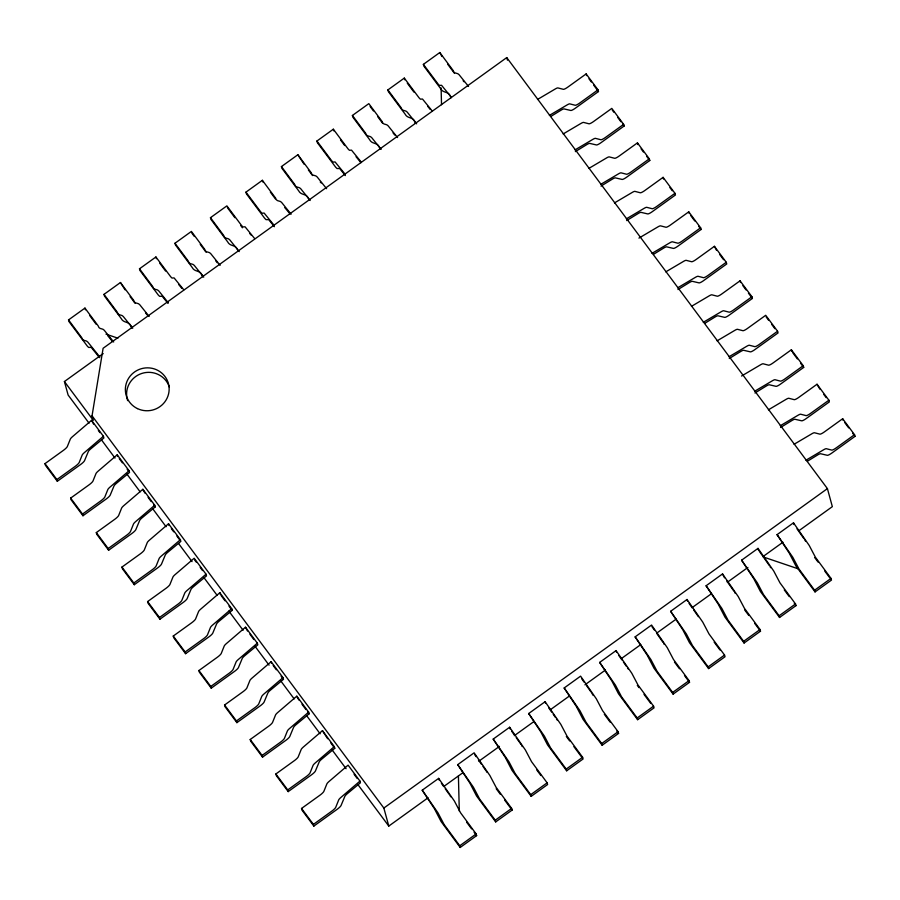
<?xml version="1.0" encoding="UTF-8"?>
<svg xmlns="http://www.w3.org/2000/svg" width="900" height="900" viewBox="0 0 900 900"><rect width="100%" height="100%" fill="white"/><g stroke="black" fill="none" stroke-linecap="round" stroke-linejoin="round"><path stroke-width="1.35" d="M103.196 353.599L64.418 381.532L93.285 420.322L92.047 415.822L103.106 348.277L506.745 57.589L827.415 488.621L832.342 506.644L798.649 530.91M91.552 420.322L72.281 436.849A5.479 1.091 -36.6 0 0 70.335 439.088L67.331 446.546A5.479 1.091 -36.6 0 1 63.27 450.461L45 463.624L45.461 465.311L57.33 481.264L80.483 464.591A5.479 1.091 -36.6 0 0 84.544 460.642L88.324 451.541A5.479 1.091 -36.6 0 1 90.922 448.729L103.883 437.963L103.421 436.264L91.552 420.322L93.6 424.136M103.421 436.264L84.15 452.801A5.479 1.091 -36.6 0 0 82.192 455.029L79.2 462.488A5.479 1.091 -36.6 0 1 75.139 466.414L56.869 479.576L57.33 481.264M117.214 454.804L97.931 471.33A5.479 1.091 -36.6 0 0 95.985 473.569L92.981 481.027A5.479 1.091 -36.6 0 1 88.931 484.942L70.65 498.105L71.111 499.793L82.98 515.745L106.133 499.072A5.479 1.091 -36.6 0 0 110.205 495.124L113.985 486.034A5.479 1.091 -36.6 0 1 116.573 483.221L129.532 472.444L129.071 470.756L117.214 454.804L117.675 456.491M129.071 470.756L109.8 487.282A5.479 1.091 -36.6 0 0 107.854 489.51L104.85 496.98A5.479 1.091 -36.6 0 1 100.789 500.895L82.519 514.058L82.98 515.745M142.864 489.285L123.593 505.811A5.479 1.091 -36.6 0 0 121.635 508.05L118.642 515.509A5.479 1.091 -36.6 0 1 114.581 519.424L96.311 532.586L96.772 534.285L108.63 550.226L131.782 533.554A5.479 1.091 -36.6 0 0 135.855 529.605L139.635 520.515A5.479 1.091 -36.6 0 1 142.234 517.702L155.194 506.925L154.732 505.238L142.864 489.285L144.911 493.099M154.732 505.238L135.45 521.764A5.479 1.091 -36.6 0 0 133.504 523.991L130.5 531.461A5.479 1.091 -36.6 0 1 126.45 535.376L108.169 548.539L108.63 550.226M168.514 523.766L149.243 540.304A5.479 1.091 -36.6 0 0 147.285 542.531L144.292 549.99A5.479 1.091 -36.6 0 1 140.231 553.916L121.961 567.067L122.422 568.766L134.291 584.707L157.433 568.035A5.479 1.091 -36.6 0 0 161.505 564.086L165.285 554.996A5.479 1.091 -36.6 0 1 167.884 552.184L180.844 541.406L180.382 539.719L168.514 523.766L168.975 525.454M180.382 539.719L161.111 556.245A5.479 1.091 -36.6 0 0 159.154 558.484L156.15 565.942A5.479 1.091 -36.6 0 1 152.1 569.858L133.83 583.02L134.291 584.707M206.032 574.2L186.761 590.726A5.479 1.091 -36.6 0 0 184.804 592.965L181.811 600.424A5.479 1.091 -36.6 0 1 177.75 604.339L159.48 617.501L159.941 619.189L183.094 602.516A5.479 1.091 -36.6 0 0 187.155 598.567L190.946 589.477A5.479 1.091 -36.6 0 1 193.534 586.665L206.494 575.887L206.032 574.2L194.175 558.248L174.893 574.785A5.479 1.091 -36.6 0 0 172.946 577.012L169.942 584.471A5.479 1.091 -36.6 0 1 165.893 588.398L147.611 601.56L148.072 603.248L159.941 619.189M219.825 592.729L200.554 609.266A5.479 1.091 -36.6 0 0 198.596 611.494L195.593 618.952A5.479 1.091 -36.6 0 1 191.542 622.879L173.261 636.041L173.734 637.729L185.591 653.681L208.744 637.009A5.479 1.091 -36.6 0 0 212.816 633.049L216.596 623.959A5.479 1.091 -36.6 0 1 219.195 621.146L232.155 610.369L231.694 608.681L219.825 592.729L220.286 594.428M231.694 608.681L212.411 625.207A5.479 1.091 -36.6 0 0 210.465 627.446L207.461 634.905A5.479 1.091 -36.6 0 1 203.411 638.831L185.13 651.982L185.591 653.681M245.475 627.221L226.204 643.748A5.479 1.091 -36.6 0 0 224.246 645.975L221.254 653.445A5.479 1.091 -36.6 0 1 217.192 657.36L198.922 670.523L199.384 672.21L211.241 688.163L234.394 671.49A5.479 1.091 -36.6 0 0 238.466 667.53L242.246 658.44A5.479 1.091 -36.6 0 1 244.845 655.627L257.805 644.85L257.344 643.163L245.475 627.221L247.523 631.035M257.344 643.163L238.072 659.7A5.479 1.091 -36.6 0 0 236.115 661.928L233.111 669.386A5.479 1.091 -36.6 0 1 229.061 673.312L210.78 686.464L211.241 688.163M271.125 661.702L251.854 678.229A5.479 1.091 -36.6 0 0 249.907 680.456L246.904 687.926A5.479 1.091 -36.6 0 1 242.843 691.841L224.572 705.004L225.034 706.691L236.903 722.644L260.055 705.971A5.479 1.091 -36.6 0 0 264.116 702.023L267.907 692.921A5.479 1.091 -36.6 0 1 270.495 690.109L283.455 679.331L282.994 677.644L271.125 661.702L271.597 663.39M282.994 677.644L263.722 694.181A5.479 1.091 -36.6 0 0 261.765 696.409L258.773 703.867A5.479 1.091 -36.6 0 1 254.711 707.794L236.441 720.956L236.903 722.644M296.786 696.184L277.504 712.71A5.479 1.091 -36.6 0 0 275.558 714.949L272.554 722.408A5.479 1.091 -36.6 0 1 268.504 726.322L250.222 739.485L250.684 741.173L262.553 757.125L285.705 740.452A5.479 1.091 -36.6 0 0 289.777 736.504L293.558 727.403A5.479 1.091 -36.6 0 1 296.156 724.59L309.105 713.824L308.644 712.125L296.786 696.184L298.822 699.998M308.644 712.125L289.373 728.663A5.479 1.091 -36.6 0 0 287.426 730.89L284.423 738.349A5.479 1.091 -36.6 0 1 280.361 742.275L262.091 755.438L262.553 757.125M322.436 730.665L303.165 747.191A5.479 1.091 -36.6 0 0 301.207 749.43L298.215 756.889A5.479 1.091 -36.6 0 1 294.154 760.804L275.884 773.966L276.345 775.654L288.202 791.606L311.355 774.934A5.479 1.091 -36.6 0 0 315.428 770.985L319.207 761.895A5.479 1.091 -36.6 0 1 321.806 759.082L334.766 748.305L334.305 746.617L322.436 730.665L327.645 738.731M334.305 746.617L315.022 763.144A5.479 1.091 -36.6 0 0 313.076 765.371L310.072 772.841A5.479 1.091 -36.6 0 1 306.022 776.756L287.741 789.919L288.202 791.606M359.955 781.099L340.684 797.625A5.479 1.091 -36.6 0 0 338.726 799.852L335.734 807.322A5.479 1.091 -36.6 0 1 331.673 811.238L313.402 824.4L313.864 826.087L337.005 809.415A5.479 1.091 -36.6 0 0 341.077 805.466L344.858 796.376A5.479 1.091 -36.6 0 1 347.456 793.564L360.416 782.786L359.955 781.099L348.086 765.146L328.815 781.673A5.479 1.091 -36.6 0 0 326.869 783.911L323.865 791.37A5.479 1.091 -36.6 0 1 319.804 795.296L301.534 808.447L301.995 810.146L313.864 826.087M99.506 357.649L91.26 347.411L88.605 347.423L87.311 346.118L68.996 321.604L68.535 319.905L84.949 308.093L98.156 325.845C99.146 329.839 102.465 327.938 104.22 330.233L113.681 341.989M131.614 327.836C129.825 320.479 123.806 323.82 121.219 318.544L104.479 296.044L104.017 294.356L120.431 282.532L133.639 300.296C134.629 304.29 137.947 302.377 139.703 304.673L149.164 316.44M167.94 303.345L162.236 296.303L159.581 296.314L158.276 295.009L139.961 270.484L139.5 268.796L155.914 256.984L170.685 276.739L171.99 278.066L174.083 277.898L183.791 289.811M202.59 276.727C200.79 269.37 194.782 272.711 192.184 267.435L175.455 244.935L174.982 243.248L191.396 231.424L204.615 249.188C205.605 253.181 208.924 251.269 210.667 253.564L220.14 265.331M238.072 251.179C236.273 243.81 230.265 247.162 227.666 241.875L210.938 219.375L210.476 217.688L226.879 205.875L241.661 225.63L242.966 226.958L245.059 226.789L254.756 238.703M274.399 226.688L268.684 219.645L266.029 219.645L264.735 218.351L246.42 193.826L245.959 192.139L262.373 180.315L275.58 198.079C276.57 202.061 279.889 200.16 281.644 202.455L291.105 214.211M309.037 200.07C307.249 192.701 301.23 196.042 298.642 190.766L281.903 168.266L281.441 166.579L297.855 154.755L311.062 172.519C312.053 176.513 315.371 174.611 317.126 176.906L326.588 188.662M345.364 175.579L339.66 168.525L337.005 168.536L335.7 167.231L317.385 142.718L316.924 141.019L333.338 129.206L348.109 148.972L349.414 150.289L351.506 150.131L361.215 162.034M380.002 148.95C378.214 141.593 372.195 144.934 369.608 139.657L352.868 117.157L352.406 115.47L368.82 103.646L382.039 121.41C383.029 125.404 386.348 123.491 388.091 125.786L397.564 137.554M415.496 123.401C413.696 116.044 407.689 119.385 405.09 114.097L388.361 91.609L387.9 89.91L404.303 78.097L419.085 97.853L420.39 99.18L422.483 99.022L432.18 110.925M450.979 97.841C449.19 90.484 443.171 93.825 440.584 88.549L423.844 66.049L423.382 64.361L439.796 52.538L453.004 70.301C453.994 74.295 457.312 72.383 459.067 74.677L468.529 86.445M550.845 116.426L561.06 110.16A5.479 1.091 -36.6 0 1 564.086 108.922L570.78 110.464A5.479 1.091 -36.6 0 0 575.314 108.225L598.466 91.552L598.005 89.854L586.136 73.913L567.866 87.075A5.479 1.091 -36.6 0 1 563.355 89.325L557.933 87.93A5.479 1.091 -36.6 0 0 555.604 88.774L537.525 99.461M598.005 89.854L579.735 103.016A5.479 1.091 -36.6 0 1 575.212 105.266L569.79 103.871A5.479 1.091 -36.6 0 0 567.461 104.726L549.394 115.403M563.175 133.942L581.254 123.266A5.479 1.091 -36.6 0 1 583.582 122.411L589.005 123.806A5.479 1.091 -36.6 0 0 593.516 121.556L611.798 108.394L623.655 124.346L605.385 137.498A5.479 1.091 -36.6 0 1 600.874 139.748L595.451 138.352A5.479 1.091 -36.6 0 0 593.123 139.207L575.044 149.884M623.655 124.346L624.116 126.034L600.975 142.706A5.479 1.091 -36.6 0 1 596.43 144.945L589.736 143.404A5.479 1.091 -36.6 0 0 586.71 144.641L575.37 151.605M601.02 186.086L612.371 179.123A5.479 1.091 -36.6 0 1 615.398 177.885L622.091 179.426A5.479 1.091 -36.6 0 0 626.625 177.188L649.778 160.515L649.316 158.828L637.447 142.875L619.178 156.037A5.479 1.091 -36.6 0 1 614.655 158.287L609.232 156.893A5.479 1.091 -36.6 0 0 606.904 157.748L588.836 168.424M649.316 158.828L631.035 171.99A5.479 1.091 -36.6 0 1 626.524 174.24L621.101 172.845A5.479 1.091 -36.6 0 0 618.773 173.689L600.694 184.376M626.67 220.579L638.021 213.604A5.479 1.091 -36.6 0 1 641.048 212.366L647.741 213.919A5.479 1.091 -36.6 0 0 652.275 211.669L675.428 194.996L674.966 193.309L663.097 177.356L644.827 190.519A5.479 1.091 -36.6 0 1 640.316 192.769L634.894 191.374A5.479 1.091 -36.6 0 0 632.565 192.229L614.486 202.905M674.966 193.309L656.685 206.471A5.479 1.091 -36.6 0 1 652.174 208.721L646.751 207.326A5.479 1.091 -36.6 0 0 644.423 208.17L626.344 218.857M653.456 254.362L663.671 248.085A5.479 1.091 -36.6 0 1 666.697 246.847L673.391 248.4A5.479 1.091 -36.6 0 0 677.925 246.15L701.077 229.477L700.616 227.79L688.759 211.838L670.477 225A5.479 1.091 -36.6 0 1 665.966 227.25L660.544 225.855A5.479 1.091 -36.6 0 0 658.215 226.71L638.933 238.106M700.616 227.79L682.346 240.953A5.479 1.091 -36.6 0 1 677.835 243.203L672.413 241.808A5.479 1.091 -36.6 0 0 670.072 242.662L652.005 253.339M677.981 289.541L689.321 282.566A5.479 1.091 -36.6 0 1 692.359 281.329L699.041 282.881A5.479 1.091 -36.6 0 0 703.586 280.631L726.739 263.959L726.266 262.271L714.409 246.319L696.127 259.481A5.479 1.091 -36.6 0 1 691.616 261.731L686.194 260.336A5.479 1.091 -36.6 0 0 683.865 261.191L665.786 271.868M726.266 262.271L707.996 275.434A5.479 1.091 -36.6 0 1 703.485 277.684L698.062 276.289A5.479 1.091 -36.6 0 0 695.734 277.144L677.655 287.82M704.768 323.325L714.982 317.048A5.479 1.091 -36.6 0 1 718.009 315.81L724.702 317.363A5.479 1.091 -36.6 0 0 729.236 315.113L752.389 298.44L751.928 296.752L740.059 280.811L721.789 293.963A5.479 1.091 -36.6 0 1 717.278 296.213L711.855 294.817A5.479 1.091 -36.6 0 0 709.515 295.673L691.447 306.349M751.928 296.752L733.646 309.915A5.479 1.091 -36.6 0 1 729.135 312.165L723.712 310.77A5.479 1.091 -36.6 0 0 721.384 311.625L703.305 322.301M717.097 340.841L735.176 330.154A5.479 1.091 -36.6 0 1 737.505 329.31L742.928 330.705A5.479 1.091 -36.6 0 0 747.439 328.455L765.709 315.293L777.577 331.234L759.308 344.396A5.479 1.091 -36.6 0 1 754.785 346.646L749.363 345.251A5.479 1.091 -36.6 0 0 747.034 346.106L728.966 356.782M754.942 392.985L766.283 386.021A5.479 1.091 -36.6 0 1 769.309 384.784L776.002 386.325A5.479 1.091 -36.6 0 0 780.548 384.086L803.689 367.414L803.227 365.715L791.37 349.774L773.089 362.936A5.479 1.091 -36.6 0 1 768.577 365.186L763.155 363.791A5.479 1.091 -36.6 0 0 760.826 364.635L741.544 376.031M803.227 365.715L784.957 378.877A5.479 1.091 -36.6 0 1 780.446 381.127L775.024 379.733A5.479 1.091 -36.6 0 0 772.695 380.588L754.616 391.264M780.592 427.466L791.944 420.502A5.479 1.091 -36.6 0 1 794.97 419.265L801.664 420.806A5.479 1.091 -36.6 0 0 806.197 418.567L829.35 401.895L828.889 400.207L817.02 384.255L798.75 397.418A5.479 1.091 -36.6 0 1 794.227 399.668L788.805 398.272A5.479 1.091 -36.6 0 0 786.476 399.127L768.409 409.804M828.889 400.207L810.607 413.359A5.479 1.091 -36.6 0 1 806.096 415.62L800.674 414.214A5.479 1.091 -36.6 0 0 798.345 415.069L780.266 425.745M807.379 461.25L817.594 454.984A5.479 1.091 -36.6 0 1 820.62 453.746L827.314 455.299A5.479 1.091 -36.6 0 0 831.847 453.049L855 436.376L854.539 434.689L842.67 418.736L824.4 431.899A5.479 1.091 -36.6 0 1 819.889 434.149L814.466 432.754A5.479 1.091 -36.6 0 0 812.137 433.609L794.059 444.285M854.539 434.689L836.269 447.851A5.479 1.091 -36.6 0 1 831.746 450.101L826.324 448.706A5.479 1.091 -36.6 0 0 823.995 449.55L805.928 460.238M428.085 797.771L388.789 826.076L383.85 808.054L827.415 488.621M422.235 790.189L438.649 778.376L454.365 801L460.586 812.812L476.156 833.951L476.618 835.639L460.204 847.462L441.09 821.543L434.374 808.627L422.235 790.189L437.951 812.824L444.173 824.636L459.743 845.775L460.204 847.462M457.729 764.64L474.131 752.816L489.848 775.451L496.069 787.264L511.639 808.391L512.1 810.09L495.697 821.903L476.572 795.994L469.868 783.067L457.729 764.64L473.434 787.264L479.666 799.076L495.236 820.215L495.697 821.903M493.211 739.08L509.625 727.256L525.33 749.891L531.562 761.704L547.132 782.842L547.594 784.53L531.18 796.354L512.055 770.434L505.35 757.508L493.211 739.08L508.916 761.715L515.149 773.528L530.719 794.666L531.18 796.354M528.694 713.52L545.108 701.707L560.812 724.342L567.045 736.155L582.615 757.283L583.076 758.981L566.663 770.794L547.549 744.885L540.832 731.959L528.694 713.52L544.41 736.155L550.631 747.967L566.201 769.106L566.663 770.794M564.176 687.971L580.59 676.148L596.306 698.783L602.528 710.595L618.097 731.734L618.559 733.421L602.145 745.245L583.031 719.325L576.315 706.399L564.176 687.971L579.893 710.606L586.114 722.419L601.684 743.546L602.145 745.245M599.659 662.411L616.072 650.599L631.789 673.234L638.01 685.035L653.58 706.174L654.041 707.861L637.627 719.685L618.514 693.776L611.798 680.85L599.659 662.411L615.375 685.046L621.596 696.859L637.166 717.998L637.627 719.685M635.141 636.863L651.555 625.039L667.271 647.674L673.492 659.486L689.062 680.625L689.524 682.312L673.121 694.125L653.996 668.216L647.291 655.29L635.141 636.863L650.857 659.498L657.09 671.299L672.649 692.438L673.121 694.125M670.635 611.303L687.038 599.49L702.754 622.114L708.986 633.926L724.545 655.065L725.018 656.752L708.604 668.576L689.479 642.668L682.774 629.741L670.635 611.303L686.34 633.938L692.572 645.75L708.143 666.889L708.604 668.576M706.117 585.754L722.531 573.93L738.236 596.565L744.469 608.377L760.039 629.516L760.5 631.204L744.086 643.016L724.961 617.107L718.256 604.181L706.117 585.754L721.834 608.377L728.055 620.19L743.625 641.329L744.086 643.016M741.6 560.194L758.014 548.381L773.73 571.005L779.951 582.817L795.521 603.956L795.982 605.644L779.569 617.467L760.455 591.548L753.739 578.633L741.6 560.194L757.316 582.829L763.538 594.641L779.107 615.78L779.569 617.467M777.082 534.645L793.496 522.821L809.212 545.456L815.434 557.269L831.004 578.396L831.465 580.095L815.051 591.908L795.938 565.999L789.221 553.072L777.082 534.645L792.799 557.269L799.02 569.081L814.59 590.22L815.051 591.908M443.812 786.454L462.971 772.661M478.924 761.164L499.444 746.393M514.26 735.716L533.632 721.766M550.733 709.459L568.969 696.319M584.921 684.832L605.43 670.05M621.394 658.564L640.766 644.614M656.719 633.116L676.102 619.166M692.055 607.669L711.428 593.719M727.391 582.232L747.9 567.45M762.716 556.785L782.933 542.227M459.743 845.775L476.156 833.951M495.236 820.215L511.639 808.391M530.719 794.666L547.132 782.842M566.201 769.106L582.615 757.283M601.684 743.546L618.097 731.734M637.166 717.998L653.58 706.174M672.649 692.438L689.062 680.625M708.143 666.889L724.545 655.065M743.625 641.329L760.039 629.516M779.107 615.78L795.521 603.956M814.59 590.22L831.004 578.396M729.281 358.504L740.633 351.529A5.479 1.091 -36.6 0 1 743.659 350.291L750.352 351.844A5.479 1.091 -36.6 0 0 754.886 349.594L778.039 332.933L777.577 331.234M106.009 334.147L117.911 338.186M764.044 557.235L798.413 568.89M320.265 182.047L321.21 182.936M284.771 207.596L289.969 213.806M356.062 156.713L360.934 162.686M249.615 233.37L251.111 235.102M178.65 284.49L181.822 288.338M107.674 335.599L112.545 341.572M463.151 80.719L464.017 81.765M427.669 106.267L430.223 109.451M451.26 97.189L441.551 85.286L439.459 85.444L438.154 84.116L423.382 64.361M416.632 123.817L407.171 112.061C405.416 109.755 402.098 111.668 401.108 107.674L387.9 89.91M381.15 149.366L371.689 137.61C369.934 135.315 366.615 137.216 365.625 133.222L352.406 115.47M344.801 173.857L335.093 161.944L333.011 162.112L331.695 160.785L316.924 141.019M310.174 200.486L300.713 188.719C298.969 186.424 295.639 188.325 294.649 184.343L281.441 166.579M273.836 224.966L264.127 213.053L262.035 213.221L260.73 211.894L245.959 192.139M239.209 251.595L229.748 239.828C227.993 237.532 224.674 239.445 223.684 235.451L210.476 217.688M203.726 277.144L194.265 265.387C192.51 263.093 189.191 264.994 188.201 261L174.982 243.248M168.244 302.704L158.771 290.936C157.028 288.641 153.709 290.554 152.719 286.56L139.5 268.796M132.75 328.252L123.289 316.496C121.545 314.201 118.226 316.103 117.225 312.109L104.017 294.356M99.855 357.019L87.806 342.056C86.051 339.75 82.733 341.662 81.742 337.669L68.535 319.905M393.041 132.874L394.729 135.011M215.618 260.651L217.305 262.778M145.496 312.829L147.184 314.955M588.971 78.795L591.345 81.979M593.719 85.174L598.466 91.552M612.259 110.081L613.834 112.207M617.794 117.529L620.955 121.781M622.541 123.907L624.116 126.034M641.07 148.815L643.444 152.01M646.605 156.263L649.778 160.515M669.893 187.549L672.266 190.744M690.795 215.662L694.755 220.972M698.704 226.294L701.077 229.477M716.456 250.144L714.409 246.319M719.617 254.396L723.566 259.706M742.894 285.683L746.055 289.935M748.429 293.13L752.389 298.44M766.17 316.98L768.544 320.164M771.716 324.416L774.877 328.669M792.619 352.53L797.366 358.909M800.528 363.161L803.689 367.414M819.855 389.137L817.02 384.255M823.815 394.447L826.178 397.642M844.717 422.55L848.678 427.871M852.626 433.181L855 436.376M441.923 56.475L439.796 52.538M447.784 64.35L454.478 73.35M814.725 557.595L818.077 562.095M824.771 571.095L829.789 577.845M407.284 83.16L413.978 92.16M784.271 589.894L789.289 596.644M794.306 603.394L795.982 605.644M370.125 106.459L373.466 110.959M377.651 116.584L382.669 123.334M744.592 609.829L748.778 615.454M754.639 623.329L760.5 631.204M340.493 139.894L344.678 145.519M714.139 642.127L719.989 650.002M304.178 164.329L297.855 154.755M308.363 169.942L312.536 175.567M674.46 662.062L679.489 668.812M684.506 675.562L689.524 682.312M270.36 192.127L275.377 198.877M637.312 685.373L638.977 687.623M644.006 694.373L650.7 703.361M227.351 207.562L234.877 217.688M240.739 225.551L242.404 227.801M604.327 714.296L610.189 722.171M616.883 731.171L618.559 733.421M191.857 233.111L194.366 236.486M200.227 244.361L206.089 252.236M566.336 736.481L569.689 740.981M573.874 746.606L581.4 756.731M159.727 263.171L165.578 271.046M536.715 769.905L540.9 775.53M125.078 289.845L120.431 282.532M130.095 296.595L135.112 303.345M496.204 788.715L500.389 794.34M504.574 799.965L512.1 810.09M89.595 315.405L96.289 324.405M466.582 822.139L471.6 828.889M474.109 832.264L476.618 835.639M92.047 415.822L383.85 808.054M98.347 430.515L99.934 432.641M119.25 458.618L122.422 462.87M127.17 469.249L128.745 471.375M148.072 497.351L151.234 501.604M153.607 504.799L155.194 506.925M171.349 528.649L173.722 531.832M176.884 536.085L180.056 540.337M194.636 559.935L196.211 562.061M200.171 567.382L202.545 570.577M221.074 595.485L225.034 600.806M228.982 606.116L232.155 610.369M249.896 634.219L253.845 639.54M273.173 665.516L276.334 669.769M281.081 676.148L283.455 679.331M301.995 704.25L305.944 709.571M307.53 711.697L309.105 713.824M330.806 742.984L334.766 748.305M354.094 774.281L357.255 778.534M89.055 423.18L68.119 395.044L64.418 381.532M101.61 440.066L115.009 458.066M126.731 473.827L140.119 491.827M152.685 508.714L166.072 526.725M178.639 543.6L192.037 561.611M203.749 577.361L217.148 595.373M228.87 611.123L243.101 630.259M254.824 646.02L269.055 665.145M280.778 680.906L294.176 698.906M306.731 715.793L320.13 733.793M331.853 749.554L346.084 768.69M357.806 784.44L388.789 826.076M45 463.624L56.869 479.576M70.65 498.105L82.519 514.058M96.311 532.586L108.169 548.539M121.961 567.067L133.83 583.02M147.611 601.56L159.48 617.501M173.261 636.041L185.13 651.982M198.922 670.523L210.78 686.464M224.572 705.004L236.441 720.956M250.222 739.485L262.091 755.438M275.884 773.966L287.741 789.919M301.534 808.447L313.402 824.4M797.018 528.851L803.891 538.627M759.24 551.149L762.3 555.491M763.83 557.663L769.376 565.594M724.523 577.789L722.531 573.93M726.806 581.051L733.894 591.143M689.029 603.349L692.089 607.691M693.619 609.863L698.4 616.702M652.016 626.726L654.311 629.989M656.606 633.251L662.918 642.262M618.829 655.549L621.889 659.891M623.419 662.062L626.467 666.405M581.816 678.926L584.111 682.189M586.406 685.44L590.985 691.965M548.629 707.738L551.678 712.08M553.207 714.251L555.502 717.514M511.616 731.126L513.9 734.377M516.195 737.64L519.255 741.982M474.593 754.504L476.123 756.675M478.418 759.938L481.478 764.28M483.007 766.451L485.494 770.029M441.405 783.315L443.7 786.577M445.23 788.749L449.055 794.183M520.02 743.074L520.988 744.48M804.859 540.034L805.635 541.249M627.435 667.811L628.211 669.026M591.952 693.371L593.235 695.475M556.47 718.92L557.246 720.135M450.011 795.589L450.787 796.804M770.153 566.809L770.659 567.709M734.67 592.369L735.176 593.258M663.694 643.477L664.2 644.366M521.764 745.695L522.27 746.584M486.27 771.244L486.787 772.144M842.67 418.736L843.131 420.424M791.37 349.774L791.831 351.461M740.059 280.811L740.52 282.499M793.496 522.821L793.957 524.509M688.759 211.838L689.22 213.536M663.097 177.356L663.559 179.044M758.014 548.381L758.475 550.069M637.447 142.875L637.909 144.562M586.136 73.913L586.597 75.6M687.038 599.49L687.51 601.178M506.745 57.589L507.454 60.165M616.072 650.599L616.534 652.286M404.303 78.097L404.764 79.785M545.108 701.707L545.569 703.395M509.625 727.256L510.086 728.955M333.338 129.206L333.799 130.894M438.649 778.376L439.11 780.064M262.373 180.315L262.834 182.002M155.914 256.984L156.375 258.671M84.949 308.093L85.41 309.78M441.101 87.885L441.529 104.715M458.415 775.935L459.293 811.001M127.654 400.635A21.926 21.42 -15.3 0 1 141.773 373.455A21.926 21.42 -15.3 0 1 169.324 386.978M137.475 408.611A21.926 21.42 -15.3 0 0 169.11 387.754A21.926 21.42 -15.3 0 0 135.18 371.543A21.926 21.42 -15.3 0 0 137.475 408.611"/></g></svg>
